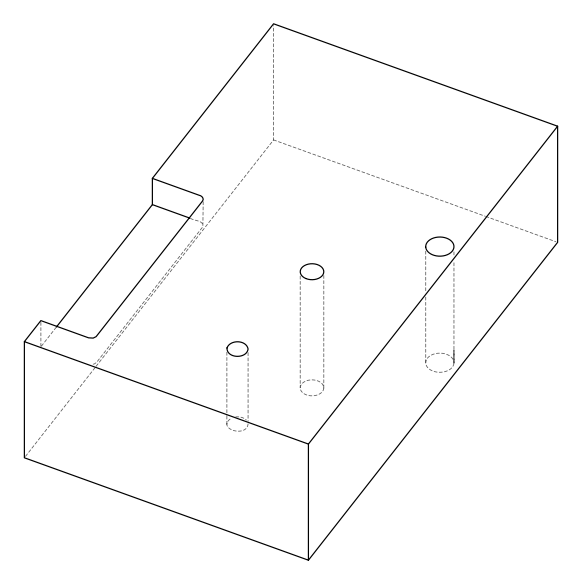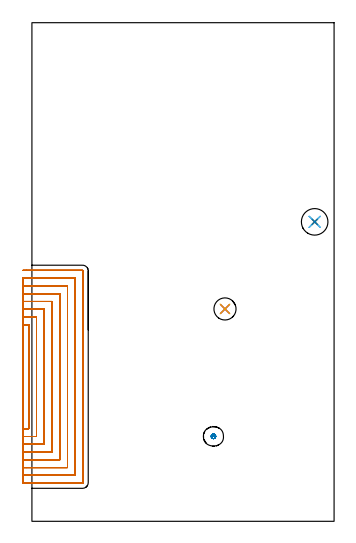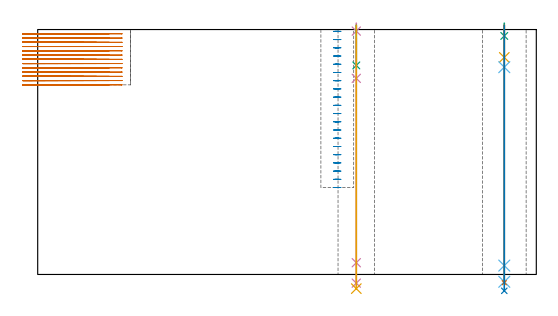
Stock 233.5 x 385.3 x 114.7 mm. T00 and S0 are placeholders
(PLAN: 11 operations, 9 tool changes, 86.2 min)
(1 MILL_SLOT | SLOT_PARTIAL_RECTANGULAR | NXT0201_009 | Follow Part, ap 2, ae 75% | 82.01 min | 194086 mm3)
(2 MILL_BLIND_HOLE_FROM_SOLID_MATERIAL | STEP1POCKET | UGT0201_130 | Spiral | 1.31 min | 13734 mm3)
(3 SPOT_DRILL | STEP1HOLE | NXT0321_9005460120000 | 0.05 min | 197 mm3)
(4 SPOT_DRILL_1 | STEP1HOLE_1 | NXT0321_9005460120000 | 0.03 min | 3 mm3)
(5 DRILL_BLIND_HOLE_INTO_CENTER | STEP1HOLE | NXT0301_058 | 0.06 min | 587 mm3)
(6 GUN_DRILL_THROUGH_HOLE | STEP1HOLE | UGT0307_005 | 0.55 min | 5533 mm3)
(7 DRILL_TO_ENLARGE_THROUGH_HOLE | STEP1HOLE | NXT0301_101 | 0.48 min | 8876 mm3)
(8 DRILL_TO_ENLARGE_THROUGH_HOLE_1 | STEP1HOLE | UGT0301_050 | 0.5 min | 22630 mm3)
(9 DRILL_BLIND_HOLE_INTO_CENTER_1 | STEP1HOLE_1 | NXT0301_083 | 0.08 min | 1507 mm3)
(10 GUN_DRILL_THROUGH_HOLE_1 | STEP1HOLE_1 | UGT0307_008 | 0.58 min | 9405 mm3)
(11 DRILL_TO_ENLARGE_THROUGH_HOLE_2 | STEP1HOLE_1 | UGT0301_242 | 0.49 min | 15384 mm3)
(TOOL NXT0201_009 | ENDMILL 8mm [2P460-0800-NA 1630] | D8 FL26 Z6)
(TOOL UGT0201_130 | Carbide End Mill 12.0 | D12 FL15 Z4)
(TOOL NXT0321_9005460120000 | NC Spot Drill, 142deg, 12mm, Carbide, Uncoated | D12 PA142 FL30 Z2)
(TOOL NXT0301_058 | Carbide Drill 8.7mm [860.1-0870-026A1-MM 2214] | D8.7 PA140 FL47 Z2)
(TOOL UGT0307_005 | Gun Drill 8.3 mm | D8.3 PA130 FL24 Z1)
(TOOL NXT0301_101 | Carbide Drill 13mm [860.1-1300-104A1-MM 2214] | D13 PA140 FL123 Z2)
(TOOL UGT0301_050 | Twist Drill 20.5 mm | D20.5 PA118 FL145 Z2)
(TOOL NXT0301_083 | Carbide Drill 11.2mm [860.1-1120-056A1-MM 2214] | D11.2 PA140 FL72 Z2)
(TOOL UGT0307_008 | Gun Drill 11 mm | D11 PA130 FL24 Z1)
(TOOL UGT0301_242 | Twist Drill 17.1 mm | D17.1 PA118 FL130 Z2)
(OP 1 MILL_SLOT)
G17 G21 G94 G90
T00 M6
G54
G17 G0 G90 X-7. Y71.5 S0 M3
G43 Z124.7 H1
Z112.708
G94 G1 X-4. F250.
X-2.5 F500.
Y151.9
X-4.
X-7. F250.
Y65.5
X-4.
X3.5 F500.
Y157.9
X-4.
X-7. F250.
Y59.5
X-4.
X9.5 F500.
Y163.9
X-4.
X-7. F250.
Y53.5
X-4.
X15.5 F500.
Y169.9
X-4.
X-7. F250.
Y47.5
X-4.
X21.5 F500.
Y175.9
X-4.
X-7. F250.
Y41.5
X-4.
X27.5 F500.
Y181.9
X-4.
X-7. F250.
Y35.5
X-4.
X33.5 F500.
Y187.9
X-4.
X-7. F250.
Y29.5
X-4.
X39.2 F500.
G3 X39.5 Y29.8 R0.3
G1 Y193.6
G3 X39.2 Y193.9 R0.3
G1 X-4.
X-7. F250.
G0 Y71.5 Z110.715
G1 X-4.
X-2.5 F500.
Y151.9
X-4.
X-7. F250.
Y65.5
X-4.
X3.5 F500.
Y157.9
X-4.
X-7. F250.
Y59.5
X-4.
X9.5 F500.
Y163.9
X-4.
X-7. F250.
Y53.5
X-4.
X15.5 F500.
Y169.9
X-4.
X-7. F250.
Y47.5
X-4.
X21.5 F500.
Y175.9
X-4.
X-7. F250.
Y41.5
X-4.
X27.5 F500.
Y181.9
X-4.
X-7. F250.
Y35.5
X-4.
X33.5 F500.
Y187.9
X-4.
X-7. F250.
Y29.5
X-4.
X39.2 F500.
G3 X39.5 Y29.8 R0.3
G1 Y193.6
G3 X39.2 Y193.9 R0.3
G1 X-4.
X-7. F250.
G0 Y71.5 Z108.723
G1 X-4.
X-2.5 F500.
Y151.9
X-4.
X-7. F250.
Y65.5
X-4.
X3.5 F500.
Y157.9
X-4.
X-7. F250.
Y59.5
X-4.
X9.5 F500.
Y163.9
X-4.
X-7. F250.
Y53.5
X-4.
X15.5 F500.
Y169.9
X-4.
X-7. F250.
Y47.5
X-4.
X21.5 F500.
Y175.9
X-4.
X-7. F250.
Y41.5
X-4.
X27.5 F500.
Y181.9
X-4.
X-7. F250.
Y35.5
X-4.
X33.5 F500.
Y187.9
X-4.
X-7. F250.
Y29.5
X-4.
X39.2 F500.
G3 X39.5 Y29.8 R0.3
G1 Y193.6
G3 X39.2 Y193.9 R0.3
G1 X-4.
X-7. F250.
G0 Y71.5 Z106.731
G1 X-4.
X-2.5 F500.
Y151.9
X-4.
X-7. F250.
Y65.5
X-4.
X3.5 F500.
Y157.9
X-4.
X-7. F250.
Y59.5
X-4.
X9.5 F500.
Y163.9
X-4.
X-7. F250.
Y53.5
X-4.
X15.5 F500.
Y169.9
X-4.
X-7. F250.
Y47.5
X-4.
X21.5 F500.
Y175.9
X-4.
X-7. F250.
Y41.5
X-4.
X27.5 F500.
Y181.9
X-4.
X-7. F250.
Y35.5
X-4.
X33.5 F500.
Y187.9
X-4.
X-7. F250.
Y29.5
X-4.
X39.2 F500.
G3 X39.5 Y29.8 R0.3
G1 Y193.6
G3 X39.2 Y193.9 R0.3
G1 X-4.
X-7. F250.
G0 Y71.5 Z104.738
G1 X-4.
X-2.5 F500.
Y151.9
X-4.
X-7. F250.
Y65.5
X-4.
X3.5 F500.
Y157.9
X-4.
X-7. F250.
Y59.5
X-4.
X9.5 F500.
Y163.9
X-4.
X-7. F250.
Y53.5
X-4.
X15.5 F500.
Y169.9
X-4.
X-7. F250.
Y47.5
X-4.
X21.5 F500.
Y175.9
X-4.
X-7. F250.
Y41.5
X-4.
X27.5 F500.
Y181.9
X-4.
X-7. F250.
Y35.5
X-4.
X33.5 F500.
Y187.9
X-4.
X-7. F250.
Y29.5
X-4.
X39.2 F500.
G3 X39.5 Y29.8 R0.3
G1 Y193.6
G3 X39.2 Y193.9 R0.3
G1 X-4.
X-7. F250.
G0 Y71.5 Z102.746
G1 X-4.
X-2.5 F500.
Y151.9
X-4.
X-7. F250.
Y65.5
X-4.
X3.5 F500.
Y157.9
X-4.
X-7. F250.
Y59.5
X-4.
X9.5 F500.
Y163.9
X-4.
X-7. F250.
Y53.5
X-4.
X15.5 F500.
Y169.9
X-4.
X-7. F250.
Y47.5
X-4.
X21.5 F500.
Y175.9
X-4.
X-7. F250.
Y41.5
X-4.
X27.5 F500.
Y181.9
X-4.
X-7. F250.
Y35.5
X-4.
X33.5 F500.
Y187.9
X-4.
X-7. F250.
Y29.5
X-4.
X39.2 F500.
G3 X39.5 Y29.8 R0.3
G1 Y193.6
G3 X39.2 Y193.9 R0.3
G1 X-4.
X-7. F250.
G0 Y71.5 Z100.754
G1 X-4.
X-2.5 F500.
Y151.9
X-4.
X-7. F250.
Y65.5
X-4.
X3.5 F500.
Y157.9
X-4.
X-7. F250.
Y59.5
X-4.
X9.5 F500.
Y163.9
X-4.
X-7. F250.
Y53.5
X-4.
X15.5 F500.
Y169.9
X-4.
X-7. F250.
Y47.5
X-4.
X21.5 F500.
Y175.9
X-4.
X-7. F250.
Y41.5
X-4.
X27.5 F500.
Y181.9
X-4.
X-7. F250.
Y35.5
X-4.
X33.5 F500.
Y187.9
X-4.
X-7. F250.
Y29.5
X-4.
X39.2 F500.
G3 X39.5 Y29.8 R0.3
G1 Y193.6
G3 X39.2 Y193.9 R0.3
G1 X-4.
X-7. F250.
G0 Y71.5 Z98.761
G1 X-4.
X-2.5 F500.
Y151.9
X-4.
X-7. F250.
Y65.5
X-4.
X3.5 F500.
Y157.9
X-4.
X-7. F250.
Y59.5
X-4.
X9.5 F500.
Y163.9
X-4.
X-7. F250.
Y53.5
X-4.
X15.5 F500.
Y169.9
X-4.
X-7. F250.
Y47.5
X-4.
X21.5 F500.
Y175.9
X-4.
X-7. F250.
Y41.5
X-4.
X27.5 F500.
Y181.9
X-4.
X-7. F250.
Y35.5
X-4.
X33.5 F500.
Y187.9
X-4.
X-7. F250.
Y29.5
X-4.
X39.2 F500.
G3 X39.5 Y29.8 R0.3
G1 Y193.6
G3 X39.2 Y193.9 R0.3
G1 X-4.
X-7. F250.
G0 Y71.5 Z96.769
G1 X-4.
X-2.5 F500.
Y151.9
X-4.
X-7. F250.
Y65.5
X-4.
X3.5 F500.
Y157.9
X-4.
X-7. F250.
Y59.5
X-4.
X9.5 F500.
Y163.9
X-4.
X-7. F250.
Y53.5
X-4.
X15.5 F500.
Y169.9
X-4.
X-7. F250.
Y47.5
X-4.
X21.5 F500.
Y175.9
X-4.
X-7. F250.
Y41.5
X-4.
X27.5 F500.
Y181.9
X-4.
X-7. F250.
Y35.5
X-4.
X33.5 F500.
Y187.9
X-4.
X-7. F250.
Y29.5
X-4.
X39.2 F500.
G3 X39.5 Y29.8 R0.3
G1 Y193.6
G3 X39.2 Y193.9 R0.3
G1 X-4.
X-7. F250.
G0 Y71.5 Z94.777
G1 X-4.
X-2.5 F500.
Y151.9
X-4.
X-7. F250.
Y65.5
X-4.
X3.5 F500.
Y157.9
X-4.
X-7. F250.
Y59.5
X-4.
X9.5 F500.
Y163.9
X-4.
X-7. F250.
Y53.5
X-4.
X15.5 F500.
Y169.9
X-4.
X-7. F250.
Y47.5
X-4.
X21.5 F500.
Y175.9
X-4.
X-7. F250.
Y41.5
X-4.
X27.5 F500.
Y181.9
X-4.
X-7. F250.
Y35.5
X-4.
X33.5 F500.
Y187.9
X-4.
X-7. F250.
Y29.5
X-4.
X39.2 F500.
G3 X39.5 Y29.8 R0.3
G1 Y193.6
G3 X39.2 Y193.9 R0.3
G1 X-4.
X-7. F250.
G0 Y71.5 Z92.785
G1 X-4.
X-2.5 F500.
Y151.9
X-4.
X-7. F250.
Y65.5
X-4.
X3.5 F500.
Y157.9
X-4.
X-7. F250.
Y59.5
X-4.
X9.5 F500.
Y163.9
X-4.
X-7. F250.
Y53.5
X-4.
X15.5 F500.
Y169.9
X-4.
X-7. F250.
Y47.5
X-4.
X21.5 F500.
Y175.9
X-4.
X-7. F250.
Y41.5
X-4.
X27.5 F500.
Y181.9
X-4.
X-7. F250.
Y35.5
X-4.
X33.5 F500.
Y187.9
X-4.
X-7. F250.
Y29.5
X-4.
X39.2 F500.
G3 X39.5 Y29.8 R0.3
G1 Y193.6
G3 X39.2 Y193.9 R0.3
G1 X-4.
X-7. F250.
G0 Y71.5 Z90.792
G1 X-4.
X-2.5 F500.
Y151.9
X-4.
X-7. F250.
Y65.5
X-4.
X3.5 F500.
Y157.9
X-4.
X-7. F250.
Y59.5
X-4.
X9.5 F500.
Y163.9
X-4.
X-7. F250.
Y53.5
X-4.
X15.5 F500.
Y169.9
X-4.
X-7. F250.
Y47.5
X-4.
X21.5 F500.
Y175.9
X-4.
X-7. F250.
Y41.5
X-4.
X27.5 F500.
Y181.9
X-4.
X-7. F250.
Y35.5
X-4.
X33.5 F500.
Y187.9
X-4.
X-7. F250.
Y29.5
X-4.
X39.2 F500.
G3 X39.5 Y29.8 R0.3
G1 Y193.6
G3 X39.2 Y193.9 R0.3
G1 X-4.
X-7. F250.
G0 Y71.5 Z88.8
G1 X-4.
X-2.5 F500.
Y151.9
X-4.
X-7. F250.
Y65.5
X-4.
X3.5 F500.
Y157.9
X-4.
X-7. F250.
Y59.5
X-4.
X9.5 F500.
Y163.9
X-4.
X-7. F250.
Y53.5
X-4.
X15.5 F500.
Y169.9
X-4.
X-7. F250.
Y47.5
X-4.
X21.5 F500.
Y175.9
X-4.
X-7. F250.
Y41.5
X-4.
X27.5 F500.
Y181.9
X-4.
X-7. F250.
Y35.5
X-4.
X33.5 F500.
Y187.9
X-4.
X-7. F250.
Y29.5
X-4.
X39.2 F500.
G3 X39.5 Y29.8 R0.3
G1 Y193.6
G3 X39.2 Y193.9 R0.3
G1 X-4.
X-7. F250.
G0 Z124.7
M5
M2
(OP 2 MILL_BLIND_HOLE_FROM_SOLID_MATERIAL)
G17 G21 G94 G90
T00 M6
G54
G17 G0 G90 X140.3 Y65.6 S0 M3
G43 Z124.7 H0
Z113.85
G94 G3 X141.061 Y66.539 R0.778 F250.
X139.947 Y67.263 R0.939
X138.637 Y65.247 R1.7
X139.947 Y67.263 R-1.7
X139.292 Y66.255 R0.85
X140.3 Y65.6 R0.85
G0 Z110.
G3 X141.061 Y66.539 R0.778
X139.947 Y67.263 R0.939
X138.637 Y65.247 R1.7
X139.947 Y67.263 R-1.7
X139.292 Y66.255 R0.85
X140.3 Y65.6 R0.85
G0 Z106.15
G3 X141.061 Y66.539 R0.778
X139.947 Y67.263 R0.939
X138.637 Y65.247 R1.7
X139.947 Y67.263 R-1.7
X139.292 Y66.255 R0.85
X140.3 Y65.6 R0.85
G0 Z102.3
G3 X141.061 Y66.539 R0.778
X139.947 Y67.263 R0.939
X138.637 Y65.247 R1.7
X139.947 Y67.263 R-1.7
X139.292 Y66.255 R0.85
X140.3 Y65.6 R0.85
G0 Z98.45
G3 X141.061 Y66.539 R0.778
X139.947 Y67.263 R0.939
X138.637 Y65.247 R1.7
X139.947 Y67.263 R-1.7
X139.292 Y66.255 R0.85
X140.3 Y65.6 R0.85
G0 Z94.6
G3 X141.061 Y66.539 R0.778
X139.947 Y67.263 R0.939
X138.637 Y65.247 R1.7
X139.947 Y67.263 R-1.7
X139.292 Y66.255 R0.85
X140.3 Y65.6 R0.85
G0 Z90.75
G3 X141.061 Y66.539 R0.778
X139.947 Y67.263 R0.939
X138.637 Y65.247 R1.7
X139.947 Y67.263 R-1.7
X139.292 Y66.255 R0.85
X140.3 Y65.6 R0.85
G0 Z86.9
G3 X141.061 Y66.539 R0.778
X139.947 Y67.263 R0.939
X138.637 Y65.247 R1.7
X139.947 Y67.263 R-1.7
X139.292 Y66.255 R0.85
X140.3 Y65.6 R0.85
G0 Z83.05
G3 X141.061 Y66.539 R0.778
X139.947 Y67.263 R0.939
X138.637 Y65.247 R1.7
X139.947 Y67.263 R-1.7
X139.292 Y66.255 R0.85
X140.3 Y65.6 R0.85
G0 Z79.2
G3 X141.061 Y66.539 R0.778
X139.947 Y67.263 R0.939
X138.637 Y65.247 R1.7
X139.947 Y67.263 R-1.7
X139.292 Y66.255 R0.85
X140.3 Y65.6 R0.85
G0 Z75.35
G3 X141.061 Y66.539 R0.778
X139.947 Y67.263 R0.939
X138.637 Y65.247 R1.7
X139.947 Y67.263 R-1.7
X139.292 Y66.255 R0.85
X140.3 Y65.6 R0.85
G0 Z71.5
G3 X141.061 Y66.539 R0.778
X139.947 Y67.263 R0.939
X138.637 Y65.247 R1.7
X139.947 Y67.263 R-1.7
X139.292 Y66.255 R0.85
X140.3 Y65.6 R0.85
G0 Z67.65
G3 X141.061 Y66.539 R0.778
X139.947 Y67.263 R0.939
X138.637 Y65.247 R1.7
X139.947 Y67.263 R-1.7
X139.292 Y66.255 R0.85
X140.3 Y65.6 R0.85
G0 Z63.8
G3 X141.061 Y66.539 R0.778
X139.947 Y67.263 R0.939
X138.637 Y65.247 R1.7
X139.947 Y67.263 R-1.7
X139.292 Y66.255 R0.85
X140.3 Y65.6 R0.85
G0 Z59.95
G3 X141.061 Y66.539 R0.778
X139.947 Y67.263 R0.939
X138.637 Y65.247 R1.7
X139.947 Y67.263 R-1.7
X139.292 Y66.255 R0.85
X140.3 Y65.6 R0.85
G0 Z56.1
G3 X141.061 Y66.539 R0.778
X139.947 Y67.263 R0.939
X138.637 Y65.247 R1.7
X139.947 Y67.263 R-1.7
X139.292 Y66.255 R0.85
X140.3 Y65.6 R0.85
G0 Z52.25
G3 X141.061 Y66.539 R0.778
X139.947 Y67.263 R0.939
X138.637 Y65.247 R1.7
X139.947 Y67.263 R-1.7
X139.292 Y66.255 R0.85
X140.3 Y65.6 R0.85
G0 Z48.4
G3 X141.061 Y66.539 R0.778
X139.947 Y67.263 R0.939
X138.637 Y65.247 R1.7
X139.947 Y67.263 R-1.7
X139.292 Y66.255 R0.85
X140.3 Y65.6 R0.85
G0 Z44.55
G3 X141.061 Y66.539 R0.778
X139.947 Y67.263 R0.939
X138.637 Y65.247 R1.7
X139.947 Y67.263 R-1.7
X139.292 Y66.255 R0.85
X140.3 Y65.6 R0.85
G0 Z40.7
G3 X141.061 Y66.539 R0.778
X139.947 Y67.263 R0.939
X138.637 Y65.247 R1.7
X139.947 Y67.263 R-1.7
X139.292 Y66.255 R0.85
X140.3 Y65.6 R0.85
G0 Z124.7
M5
M2
(OP 3 SPOT_DRILL)
G17 G21 G94 G90
T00 M6
G54
G17 G0 G90 X218.5 Y231.4 S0 M3
G43 Z124.7 H0
G94 G81 G98 Z111.7 F250. R117.7
G80
M5
M2
(OP 4 SPOT_DRILL_1)
G17 G21 G94 G90
T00 M6
G54
G17 G0 G90 X149.2 Y164.1 S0 M3
G43 Z124.7 H0
G94 G81 G98 Z113.964 F250. R117.7
G80
M5
M2
(OP 5 DRILL_BLIND_HOLE_INTO_CENTER)
G17 G21 G94 G90
T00 M6
G54
G17 G0 G90 X218.5 Y231.4 S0 M3
G43 Z124.7 H1
G94 G81 G98 Z101.65 F250. R116.7
G80
M5
M2
(OP 6 GUN_DRILL_THROUGH_HOLE)
G17 G21 G94 G90
T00 M6
G54
G17 G0 G90 X218.5 Y231.4 M8
G43 Z124.7 H0
Z111.456
S716 M3
G94 G1 Z97.075 F125. M26
G4 X.084
Z4.15 F250.
G4 X.084
Z-3.435 F125.
G4 X.084
M5
M9
G0 Z111.456
Z124.7
M2
(OP 7 DRILL_TO_ENLARGE_THROUGH_HOLE)
G17 G21 G94 G90
T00 M6
G54
G17 G0 G90 X218.5 Y231.4 S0 M3
G43 Z124.7 H1
G94 G73 G98 Z-3.866 F250. Q11.857 R116.7
G80
M5
M2
(OP 8 DRILL_TO_ENLARGE_THROUGH_HOLE_1)
G17 G21 G94 G90
T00 M6
G54
G17 G0 G90 X218.5 Y231.4 S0 M3
G43 Z124.7 H0
G94 G73 G98 Z-7.659 F250. Q20.393 R116.7
G80
M5
M2
(OP 9 DRILL_BLIND_HOLE_INTO_CENTER_1)
G17 G21 G94 G90
T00 M6
G54
G17 G0 G90 X149.2 Y164.1 S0 M3
G43 Z124.7 H1
G94 G81 G98 Z97.9 F250. R116.7
G80
M5
M2
(OP 10 GUN_DRILL_THROUGH_HOLE_1)
G17 G21 G94 G90
T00 M6
G54
G17 G0 G90 X149.2 Y164.1 M8
G43 Z124.7 H0
Z110.803
S716 M3
G94 G1 Z91.837 F125. M26
G4 X.084
Z5.5 F250.
G4 X.084
Z-4.065 F125.
G4 X.084
M5
M9
G0 Z110.803
Z124.7
M2
(OP 11 DRILL_TO_ENLARGE_THROUGH_HOLE_2)
G17 G21 G94 G90
T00 M6
G54
G17 G0 G90 X149.2 Y164.1 S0 M3
G43 Z124.7 H0
G94 G73 G98 Z-6.637 F250. Q15.167 R116.7
G80
M5
M2
